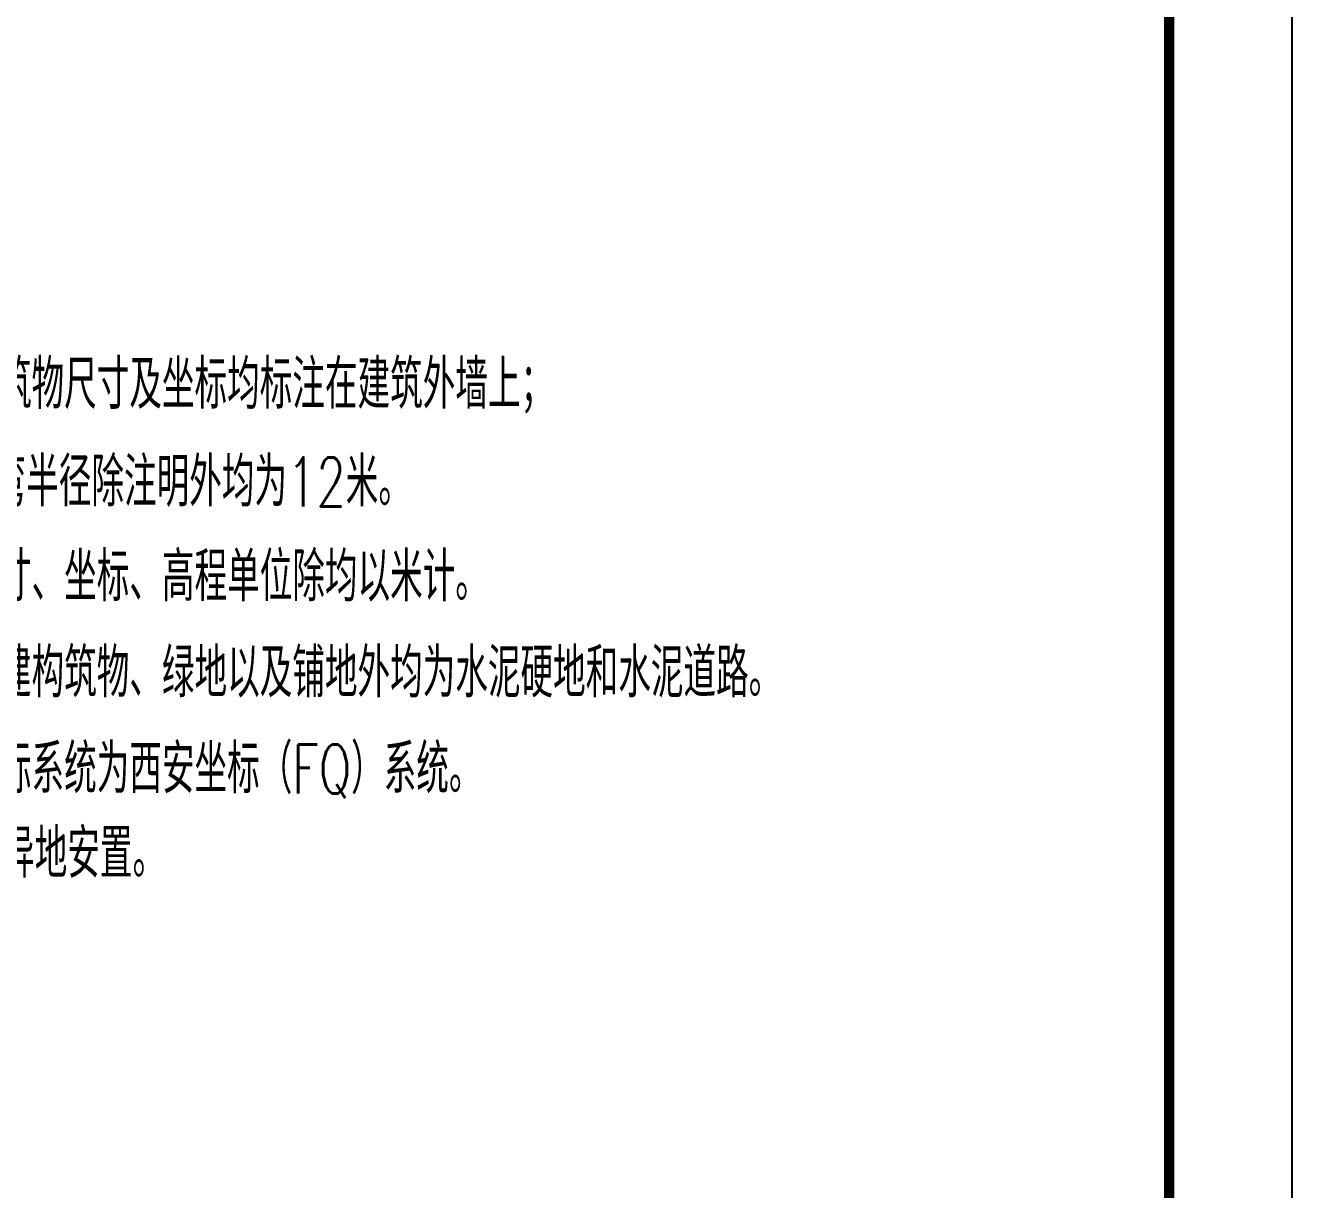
# Model space of a CAD drawing. Header units: millimetres. Extents: x 397874 to 6871063, y -8 to 5775840.
# Drawn here: x 429199.3 to 429261.3, y 2812652.3 to 2812709.3 of the extents above; entities that cross this region are included whole.
import ezdxf

# ---------------------------------------------------------------- set-up
doc = ezdxf.new("R2010")
doc.units = ezdxf.units.MM
doc.header["$LTSCALE"] = 1000
doc.linetypes.add('CONTINOUS', pattern=[0])
doc.layers.add('FRAME', color=3, linetype='Continuous', lineweight=18)
doc.layers.add('PUB_TEXT', color=7, linetype='Continuous')
doc.styles.add('dxfs', font='txt.shx', dxfattribs={"width": 0.7, "bigfont": 'dxfs.shx'})

# ---------------------------------------------------------------- blocks, each defined once
blk = doc.blocks.new('a1-25')
at = {"layer": 'FRAME', "lineweight": 18}
for p, q in [((433150.6497665268, 2815059.961964774), (433150.6497665268, 2815900.961964774)), ((433140.6497665268, 2815069.961964774), (433140.6497665268, 2815875.961964774))]:
    blk.add_line(p, q, dxfattribs=at)

msp = doc.modelspace()

# ---------------------------------------------------------------- linework, layer by layer
msp.add_lwpolyline([(429261.258493166, 2813099.897622979), (429261.2584931664, 2812595.29762298), (428904.8584931665, 2812595.297622979), (428904.858493166, 2813099.897622979)], close=True)
at = {"color": 3, "linetype": 'CONTINOUS', "const_width": 0.5}
msp.add_lwpolyline([(428910.8584931763, 2812601.297622979), (429255.2584931762, 2812601.29762298), (429255.2584931762, 2813084.89762298), (428910.8584931763, 2813084.897622979), (428910.8584931768, 2812601.297622979)], dxfattribs=at)

# ---------------------------------------------------------------- block references
at = {"color": 3, "linetype": 'CONTINOUS', "xscale": 0.6000000000000227, "yscale": 0.6000000000000227, "zscale": 0.6000000000000227}
msp.add_blockref('a1-25', (169370.8686344605, 1123559.32044393), dxfattribs=at)

# ---------------------------------------------------------------- texts
at = {"layer": 'PUB_TEXT', "color": 0, "linetype": 'CONTINOUS', "ltscale": 5, "style": 'dxfs', "width": 0.7}
for s, p in [('2、图中建筑物尺寸及坐标均标注在建筑外墙上；', (429190.1410285118, 2812690.506032527)), ('道路转弯半径除注明外均为12米。', (429192.9159727483, 2812685.728973582)), ('3、本图尺寸、坐标、高程单位除均以米计。', (429190.1410478773, 2812681.088594515)), ('4、本图除建构筑物、绿地以及铺地外均为水泥硬地和水泥道路。', (429190.1410673903, 2812676.386968383)), ('5、图中坐标系统为西安坐标（FQ）系统。', (429190.1410869034, 2812671.68534225)), ('备注：人防异地安置。', (429190.1410869034, 2812667.543947446))]:
    msp.add_text(s, height=2.4, dxfattribs=at).set_placement(p)

doc.saveas('drawing.dxf')
